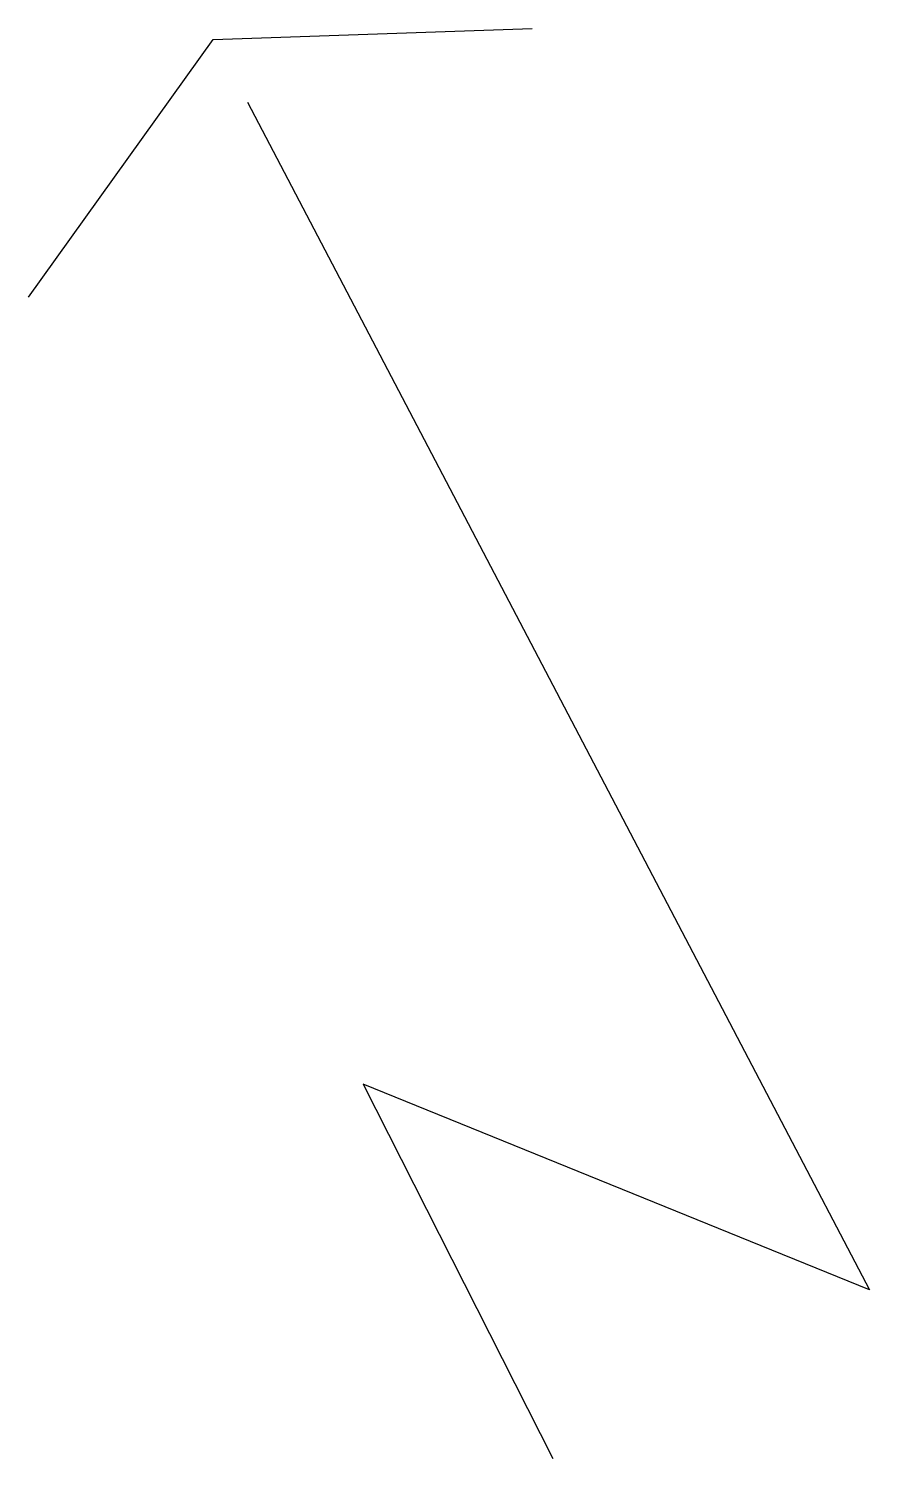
# Model space of a CAD drawing. Header units: millimetres. Extents: x 21147 to 21795, y 3328 to 3821.
# Drawn here: x 21146.8 to 21184.1, y 3422.8 to 3486.4 of the extents above; entities that cross this region are included whole.
import ezdxf

# ---------------------------------------------------------------- set-up
doc = ezdxf.new("R2010")
doc.units = ezdxf.units.MM
doc.header["$MEASUREMENT"] = 0
doc.layers.add('NORTE', color=7, linetype='Continuous')

msp = doc.modelspace()

# ---------------------------------------------------------------- linework, layer by layer
at = {"layer": 'NORTE', "linetype": 'Continuous'}
for p, q in [((21146.774, 3474.403), (21154.974, 3485.871)), ((21154.974, 3485.871), (21169.164, 3486.35)), ((21156.509, 3483.085), (21184.148, 3430.255)), ((21184.148, 3430.255), (21161.643, 3439.399)), ((21161.643, 3439.399), (21170.07, 3422.763))]:
    msp.add_line(p, q, dxfattribs=at)

doc.saveas('drawing.dxf')
